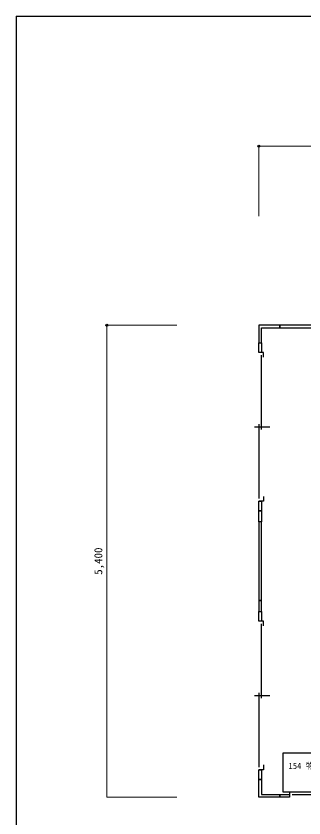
# Model space of a CAD drawing. Units: millimetres, scale not verified. Extents: x -9834 to 9831, y -7081 to 6901.
# Drawn here: x -9834 to -6542, y -2278 to 6901 of the extents above; entities that cross this region are included whole.
import ezdxf
from ezdxf.enums import TextEntityAlignment as Align

# ---------------------------------------------------------------- set-up
doc = ezdxf.new("R2010")
doc.units = ezdxf.units.MM
doc.header["$LTSCALE"] = 50
doc.header["$PDMODE"] = 32
doc.header["$PDSIZE"] = 25
for name, color, linetype, lineweight in [('0-0', 7, 'Continuous', 25), ('0-1', 7, 'Continuous', 25), ('0-2', 7, 'Continuous', 25)]:
    doc.layers.add(name, color=color, linetype=linetype, lineweight=lineweight)
doc.styles.add('ＭＳ ゴシック', font='')
doc.styles.get('ＭＳ ゴシック').set_extended_font_data('MS Gothic')

msp = doc.modelspace()

# ---------------------------------------------------------------- linework, layer by layer
at = {"layer": '0-0'}
msp.add_line((-9834.22, 6901.34), (-9834.22, -6374.94), dxfattribs=at)
msp.add_lwpolyline([(-9834.22, 6901.34), (9827.94, 6901.34), (9827.94, -7081.09)], dxfattribs=at)
at = {"layer": '0-1', "color": 4, "lineweight": 18}
for p, q in [((-7058.75, 5412.27), (-4652.75, 5412.27)), ((-7058.75, 5412.27), (-7058.75, 4612.27)), ((-8795.68, -2037.73), (-7995.68, -2037.73))]:
    msp.add_line(p, q, dxfattribs=at)
at = {"layer": '0-1'}
for p, q in [((-7031.75, 3019.77), (-7031.75, 2169.77)), ((-7058.75, 2229.77), (-7058.75, 1379.77)), ((-7031.75, -55.23), (-7031.75, -905.23)), ((-7058.75, -845.23), (-7058.75, -1695.23)), ((-7058.75, -2037.73), (-7058.75, -1837.73)), ((-6675.75, -2010.73), (-5825.75, -2010.73)), ((-6818.25, -2037.73), (-7058.75, -2037.73))]:
    msp.add_line(p, q, dxfattribs=at)
at = {"layer": '0-1', "color": 4, "lineweight": 18}
msp.add_lwpolyline([(-8795.68, -2037.73), (-8795.68, 3362.27), (-7995.68, 3362.27)], dxfattribs=at)
at = {"layer": '0-1'}
for points in [[(-6818.25, 3362.27), (-7058.75, 3362.27), (-7058.75, 3162.27), (-7028.75, 3162.27), (-7028.75, 3332.27), (-6818.25, 3332.27)], [(-6818.25, 3362.27), (-7058.75, 3362.27), (-7058.75, 3162.27), (-7028.75, 3162.27), (-7028.75, 3332.27), (-6818.25, 3332.27)], [(-6818.25, 3332.27), (-5918.25, 3332.27), (-5918.25, 3362.27), (-6818.25, 3362.27)], [(-7028.75, 3162.27), (-7028.75, 3049.77), (-7058.75, 3049.77), (-7058.75, 3162.27)], [(-7028.75, 1349.77), (-7028.75, 1237.27), (-7058.75, 1237.27), (-7058.75, 1349.77)], [(-7058.75, 1237.27), (-7028.75, 1237.27), (-7028.75, 1112.27), (-7058.75, 1112.27)], [(-7058.75, 212.27), (-7028.75, 212.27), (-7028.75, 1112.27), (-7058.75, 1112.27)], [(-7058.75, 87.27), (-7028.75, 87.27), (-7028.75, 212.27), (-7058.75, 212.27)], [(-7028.75, 87.27), (-7028.75, -25.23), (-7058.75, -25.23), (-7058.75, 87.27)], [(-7028.75, -1725.23), (-7028.75, -1837.73), (-7058.75, -1837.73), (-7058.75, -1725.23)], [(-6818.25, -2037.73), (-7058.75, -2037.73), (-7058.75, -1837.73), (-7028.75, -1837.73), (-7028.75, -2007.73), (-6818.25, -2007.73)], [(-6818.25, -2007.73), (-6705.75, -2007.73), (-6705.75, -2037.73), (-6818.25, -2037.73)]]:
    msp.add_lwpolyline(points, close=True, dxfattribs=at)
for points in [[(-7004.75, 2995.77), (-7004.75, 3049.77), (-7058.75, 3049.77)], [(-7108.75, 2199.77), (-6981.75, 2199.77), (-6931.75, 2199.77)], [(-7004.75, 1403.77), (-7004.75, 1349.77), (-7058.75, 1349.77)], [(-7004.75, -79.23), (-7004.75, -25.23), (-7058.75, -25.23)], [(-7108.75, -875.23), (-6981.75, -875.23), (-6931.75, -875.23)], [(-7004.75, -1671.23), (-7004.75, -1725.23), (-7058.75, -1725.23)], [(-7058.75, -1837.73), (-7028.75, -1837.73), (-7028.75, -2007.73), (-6818.25, -2007.73), (-6818.25, -2037.73)], [(-6651.75, -1983.73), (-6705.75, -1983.73), (-6705.75, -2037.73)]]:
    msp.add_lwpolyline(points, dxfattribs=at)
at = {"layer": '0-1', "color": 4}
for p in [(-7058.75, 5412.27), (-8795.68, 3362.27)]:
    msp.add_point(p, dxfattribs=at)
at = {"layer": '0-2'}
msp.add_lwpolyline([(-6778.75, -1983.9), (-6778.75, -1533.9), (-5898.75, -1533.9), (-5898.75, -1983.9)], close=True, dxfattribs=at)

# ---------------------------------------------------------------- texts
at = {"layer": '0-1', "color": 4, "style": 'ＭＳ ゴシック'}
msp.add_text('5,400', height=91.64, rotation=90, dxfattribs=at).set_placement((-8820.68, 506.02), align=Align.BOTTOM_LEFT)
at = {"layer": '0-2', "color": 4, "style": 'ＭＳ ゴシック'}
msp.add_text('154 物品棚 ｸﾞﾚｰ', height=73.31, dxfattribs=at).set_placement((-6719.96, -1739.91), align=Align.BOTTOM_LEFT)

doc.saveas('drawing.dxf')
